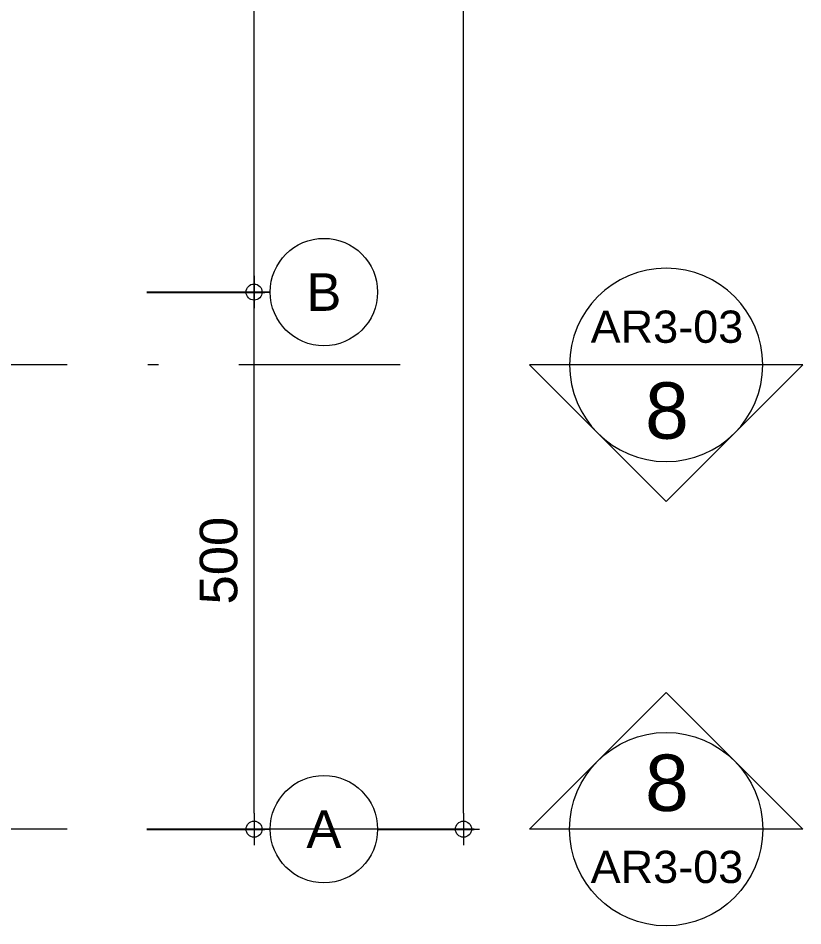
# Model space of a CAD drawing. Header units: millimetres. Extents: x -324 to 75, y -297 to 70.
# Drawn here: x -10.19 to -2.88, y -3.02 to 5.43 of the extents above; entities that cross this region are included whole.
import ezdxf
from ezdxf.enums import TextEntityAlignment as Align

# ---------------------------------------------------------------- set-up
doc = ezdxf.new("R2010")
doc.units = ezdxf.units.MM
doc.linetypes.add('DASHDOT', pattern=[1, 0.5, -0.25, 0, -0.25])
doc.layers.get('defpoints').update_dxf_attribs({"color": 1})
doc.layers.add('NOT', color=7, linetype='Continuous', lineweight=20)
doc.layers.add('u', color=6, linetype='Continuous', lineweight=20)
doc.styles.add('S', font='simplex', dxfattribs={"width": 0.75})
doc.styles.get("Standard").update_dxf_attribs({"font": 'arial.ttf'})
doc.dimstyles.new('sk-100', dxfattribs={"dimtxt": 0.35, "dimasz": 0.15, "dimexe": 0.1, "dimexo": 0, "dimgap": 0.15, "dimtad": 1, "dimdec": 0, "dimlfac": 100, "dimzin": 0, "dimdsep": 46, "dimtxsty": 'Standard', "dimblk": 'BULAT', "dimcen": 0.09, "dimclrd": 256, "dimclre": 256, "dimclrt": 256, "dimadec": 0, "dimazin": 0, "dimtfac": 1, "dimtdec": 0, "dimtofl": 0, "dimtmove": 0, "dimatfit": 3, "dimldrblk": 'BULAT', "dimfxl": 1, "dimtolj": 1, "dimtzin": 0, "dimlwd": -1, "dimarcsym": 0})

# ---------------------------------------------------------------- blocks, each defined once
blk = doc.blocks.new('BULAT')
for p, q in [((0, -1), (0, 1)), ((-1, 0), (1, 0))]:
    blk.add_line(p, q)
blk.add_circle((0, 0), 0.5)
blk = doc.blocks.new('*D129')
at = {"layer": 'defpoints', "color": 0}
for p in [(-8.9955, 2.8754), (-7.9955, 2.8754), (-8.9955, -2.1246)]:
    blk.add_point(p, dxfattribs=at)
at = {"layer": 'u', "lineweight": -2}
for p, q in [((-8.9955, 2.8754), (-7.8955, 2.8754)), ((-8.9955, -2.1246), (-7.8955, -2.1246))]:
    blk.add_line(p, q, dxfattribs=at)
at = {"layer": 'u'}
blk.add_line((-7.9955, -1.9746), (-7.9955, 2.7254), dxfattribs=at)
at = {"layer": 'u', "xscale": 0.15, "yscale": 0.15, "zscale": 0.15}
for p, rotation in [((-7.9955, 2.8754), 90), ((-7.9955, -2.1246), 270)]:
    blk.add_blockref('BULAT', p, dxfattribs=dict(at, rotation=rotation))
at = {"layer": 'u', "insert": (-8.3242, 0.3754), "char_height": 0.35, "attachment_point": 5, "rotation": 90}
blk.add_mtext('\\A1;500', dxfattribs=at)
blk = doc.blocks.new('NAV')
blk.add_circle((0, -0.4), 0.4)
at = {"style": 'S', "width": 0.75, "flags": 4}
blk.add_attdef('AV', text='', height=0.3, dxfattribs=at).set_placement((0, -0.4), align=Align.MIDDLE)
blk = doc.blocks.new('*D130')
at = {"layer": 'defpoints', "color": 0}
for p in [(-8.9955, 10.9754), (-7.9955, 10.9754), (-8.9955, 2.8754)]:
    blk.add_point(p, dxfattribs=at)
at = {"layer": 'u', "lineweight": -2}
for p, q in [((-8.9955, 10.9754), (-7.8955, 10.9754)), ((-8.9955, 2.8754), (-7.8955, 2.8754))]:
    blk.add_line(p, q, dxfattribs=at)
at = {"layer": 'u'}
blk.add_line((-7.9955, 3.0254), (-7.9955, 10.8254), dxfattribs=at)
at = {"layer": 'u', "xscale": 0.15, "yscale": 0.15, "zscale": 0.15}
for p, rotation in [((-7.9955, 10.9754), 90), ((-7.9955, 2.8754), 270)]:
    blk.add_blockref('BULAT', p, dxfattribs=dict(at, rotation=rotation))
at = {"layer": 'u', "insert": (-8.3242, 6.9254), "char_height": 0.35, "attachment_point": 5, "rotation": 90}
blk.add_mtext('\\A1;810', dxfattribs=at)
blk = doc.blocks.new('*D139')
at = {"layer": 'defpoints', "color": 0}
for p in [(-6.8455, 53.8754), (-6.0455, 53.8754), (-6.8455, -2.1246)]:
    blk.add_point(p, dxfattribs=at)
at = {"layer": 'u', "lineweight": -2}
for p, q in [((-6.8455, 53.8754), (-5.9455, 53.8754)), ((-6.8455, -2.1246), (-5.9455, -2.1246))]:
    blk.add_line(p, q, dxfattribs=at)
at = {"layer": 'u'}
blk.add_line((-6.0455, -1.9746), (-6.0455, 53.7254), dxfattribs=at)
at = {"layer": 'u', "xscale": 0.15, "yscale": 0.15, "zscale": 0.15}
for p, rotation in [((-6.0455, 53.8754), 90), ((-6.0455, -2.1246), 270)]:
    blk.add_blockref('BULAT', p, dxfattribs=dict(at, rotation=rotation))
at = {"layer": 'u', "insert": (-6.3742, 25.8754), "char_height": 0.35, "attachment_point": 5, "rotation": 90}
blk.add_mtext('\\A1;5600', dxfattribs=at)
blk = doc.blocks.new('Npa')
for p, q in [((-0.8485, 0), (0, 0.8485)), ((0.8485, 0), (0, 0.8485)), ((0.8485, 0), (-0.8485, 0))]:
    blk.add_line(p, q)
blk.add_circle((0, 0), 0.6)
at = {"color": 5, "style": 'S', "width": 0.75, "flags": 4}
blk.add_attdef('NO', text='', height=0.3, dxfattribs=at).set_placement((0.0048, 0.1129), align=Align.CENTER)
at = {"style": 'S', "width": 0.75, "flags": 4}
blk.add_attdef('NOLBR', text='', height=0.2, dxfattribs=at).set_placement((0.0048, -0.3342), align=Align.CENTER)

msp = doc.modelspace()

# ---------------------------------------------------------------- linework, layer by layer
at = {"layer": 'NOT', "linetype": 'DASHDOT', "ltscale": 3}
for p, q in [((-6.6362, 2.1977), (-18.9634, 2.1977)), ((-6.6362, -2.1246), (-18.9634, -2.1246))]:
    msp.add_line(p, q, dxfattribs=at)

# ---------------------------------------------------------------- block references
at = {"layer": 'NOT'}
ref = msp.add_blockref('Npa', (-4.1576, 2.1977), dxfattribs=dict(at, xscale=-1.5, yscale=1.499999999999996, zscale=1.499999999999996, rotation=180))
ref.add_attrib('NO', '8', dxfattribs={"layer": '0', "height": 0.525, "flags": 4}).set_placement((-4.1505, 1.5101), align=Align.CENTER)
ref.add_attrib('NOLBR', 'AR3-03', dxfattribs={"layer": '0', "height": 0.3, "flags": 4}).set_placement((-4.1505, 2.4031), align=Align.CENTER)
ref = msp.add_blockref('Npa', (-4.1576, -2.1246), dxfattribs=dict(at, xscale=1.5, yscale=1.499999999999996, zscale=1.499999999999996))
ref.add_attrib('NO', '8', dxfattribs={"layer": '0', "height": 0.525, "flags": 4}).set_placement((-4.1505, -1.9552), align=Align.CENTER)
ref.add_attrib('NOLBR', 'AR3-03', dxfattribs={"layer": '0', "height": 0.3, "flags": 4}).set_placement((-4.1505, -2.6259), align=Align.CENTER)
at = {"layer": 'u'}
ref = msp.add_blockref('NAV', (-7.3455, 3.3754), dxfattribs=dict(at, xscale=1.25, yscale=1.25, zscale=1.25))
ref.add_attrib('AV', 'B', dxfattribs={"layer": '0', "height": 0.35, "flags": 4}).set_placement((-7.3455, 2.8754), align=Align.MIDDLE)
ref = msp.add_blockref('NAV', (-7.3455, -1.6246), dxfattribs=dict(at, xscale=1.25, yscale=1.25, zscale=1.25))
ref.add_attrib('AV', 'A', dxfattribs={"layer": '0', "height": 0.35, "flags": 4}).set_placement((-7.3455, -2.1246), align=Align.MIDDLE)

# ---------------------------------------------------------------- dimensions: what is measured, and where the dimension line sits
for base, p1, p2, picture, middle in [((-6.0455, 53.8754), (-6.8455, -2.1246), (-6.8455, 53.8754), '*D139', (-6.0455, 25.8754)), ((-7.9955, 10.9754), (-8.9955, 2.8754), (-8.9955, 10.9754), '*D130', (-7.9955, 6.9254)), ((-7.9955, 2.8754), (-8.9955, -2.1246), (-8.9955, 2.8754), '*D129', (-7.9955, 0.3754))]:
    dim = msp.add_linear_dim(base=base, p1=p1, p2=p2, angle=90, dimstyle='sk-100', dxfattribs=at)
    dim.commit()
    dim.dimension.update_dxf_attribs({"geometry": picture, "text_midpoint": middle, "dimtype": 160})

doc.saveas('drawing.dxf')
